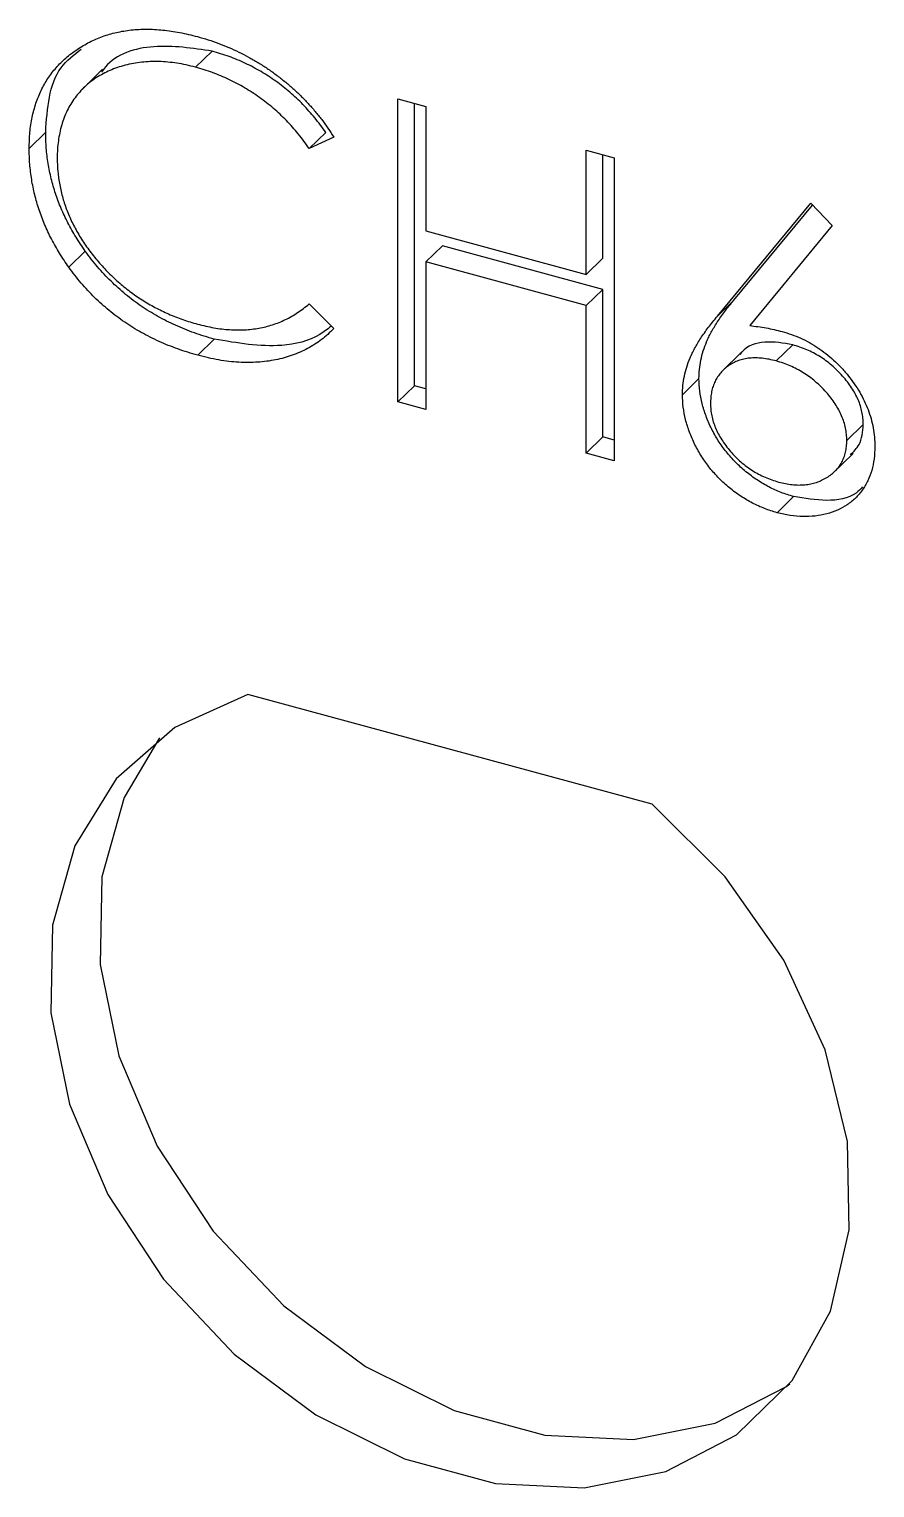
# Model space of a CAD drawing. Header units: millimetres. Extents: x 0 to 836, y 0 to 589.
# Drawn here: x 145.64 to 151.62, y 106.12 to 116.44 of the extents above; entities that cross this region are included whole.
import ezdxf

# ---------------------------------------------------------------- set-up
doc = ezdxf.new("R2010")
doc.units = ezdxf.units.MM

msp = doc.modelspace()

# ---------------------------------------------------------------- linework, layer by layer
at = {"color": 7, "linetype": 'Continuous', "lineweight": 25}
for p, q in [((146.92906, 116.28533), (146.81238, 116.17146)), ((146.15474, 116.15662), (146.00889, 116.01427)), ((148.24301, 115.94748), (148.44143, 115.89355)), ((148.24301, 113.80456), (148.24301, 115.94748)), ((148.35968, 113.91844), (148.35968, 115.91577)), ((148.44143, 115.89355), (148.44143, 115.01441)), ((145.75178, 115.71112), (145.63511, 115.59724)), ((147.73251, 115.70982), (147.61583, 115.59594)), ((147.78946, 115.67753), (147.61583, 115.59594)), ((149.5753, 115.58539), (149.77373, 115.53146)), ((149.5753, 114.70625), (149.5753, 115.58539)), ((149.69198, 114.82012), (149.69198, 115.55368)), ((149.77373, 115.53146), (149.77373, 113.38855)), ((150.50277, 114.41039), (151.16272, 115.20891)), ((150.61945, 114.52427), (151.17489, 115.19634)), ((151.16272, 115.20891), (151.31553, 115.05105)), ((151.31553, 115.05105), (150.73132, 114.34399)), ((148.44143, 115.01441), (149.5753, 114.70625)), ((146.03215, 114.87082), (145.91547, 114.75694)), ((148.55811, 114.9085), (148.44143, 114.79462)), ((149.69198, 114.60034), (148.55811, 114.9085)), ((148.44143, 114.79462), (148.44143, 113.75064)), ((149.5753, 114.48646), (148.44143, 114.79462)), ((149.69198, 114.82012), (149.5753, 114.70625)), ((149.69198, 114.60034), (149.5753, 114.48646)), ((149.69198, 113.55635), (149.69198, 114.60034)), ((150.61945, 114.52427), (150.50277, 114.41039)), ((147.61583, 114.49701), (147.78946, 114.32233)), ((149.5753, 113.44247), (149.5753, 114.48646)), ((146.94411, 114.24821), (146.82744, 114.13434)), ((151.03535, 114.20776), (150.91867, 114.09389)), ((150.67583, 114.15744), (150.52999, 114.0151)), ((148.35968, 113.91844), (148.24301, 113.80456)), ((148.44143, 113.89622), (148.35968, 113.91844)), ((150.3723, 113.969), (150.25562, 113.85512)), ((148.44143, 113.75064), (148.24301, 113.80456)), ((151.53451, 113.64541), (151.41784, 113.53153)), ((149.69198, 113.55635), (149.5753, 113.44247)), ((149.77373, 113.53413), (149.69198, 113.55635)), ((149.77373, 113.38855), (149.5753, 113.44247)), ((151.31768, 113.2977), (151.46352, 113.44005)), ((151.04199, 113.1345), (150.92532, 113.02062)), ((150.04175, 110.95849), (147.18128, 111.73591))]:
    msp.add_line(p, q, dxfattribs=at)
at = {"color": 7, "linetype": 'Continuous', "lineweight": 25, "flags": 128}
for points in [[(147.18128, 111.73591), (146.66614, 111.5026), (146.25102, 111.13923), (145.95726, 110.66448), (145.79996, 110.10276), (145.78721, 109.48295), (145.91966, 108.83691), (146.19051, 108.19786), (146.58583, 107.59866), (147.08529, 107.0701), (147.66322, 106.63938), (148.2899, 106.32862), (148.93312, 106.1538), (149.55981, 106.12392), (150.13774, 106.24052), (150.6372, 106.49758), (151.03252, 106.88191), (151.30336, 107.37374), (151.43582, 107.94778), (151.42306, 108.57452), (151.26576, 109.22174), (150.972, 109.85617), (150.55688, 110.44518), (150.04175, 110.95849)], [(146.55751, 111.42741), (146.30728, 111.00611), (146.14998, 110.44439), (146.13723, 109.82458), (146.26968, 109.17854), (146.54053, 108.53949), (146.93585, 107.94029), (147.43531, 107.41174), (148.01324, 106.98101), (148.63993, 106.67025), (149.28314, 106.49543), (149.90983, 106.46556), (150.48776, 106.58215), (150.98722, 106.83921), (151.01553, 106.85991)]]:
    msp.add_lwpolyline(points, dxfattribs=at)
at = {"color": 7, "linetype": 'Continuous', "lineweight": 25}
for points, knots in [([(145.63511, 115.59724), (145.63609, 115.63552), (145.63802, 115.71083), (145.65444, 115.81766), (145.68086, 115.91711), (145.71838, 116.00867), (145.76596, 116.09317), (145.82472, 116.16955), (145.894, 116.23859), (145.97325, 116.29911), (146.06016, 116.35052), (146.15322, 116.39123), (146.25227, 116.41924), (146.3562, 116.43691), (146.46579, 116.44242), (146.58082, 116.43586), (146.70106, 116.41856), (146.7831, 116.39821), (146.82478, 116.38787)], [0, 0, 0, 0, 0.06455785, 0.12701353, 0.18795481, 0.24801391, 0.30774768, 0.36823451, 0.42946984, 0.49274344, 0.55625777, 0.61821679, 0.67965548, 0.74124555, 0.80341526, 0.86681546, 0.93232831, 1, 1, 1, 1]), ([(146.82478, 116.38787), (146.85019, 116.38067), (146.90047, 116.36642), (146.97486, 116.34051), (147.04728, 116.31132), (147.11779, 116.27923), (147.18673, 116.24445), (147.25356, 116.20538), (147.31869, 116.16378), (147.38171, 116.11913), (147.4423, 116.07176), (147.50045, 116.02203), (147.55571, 115.9701), (147.60845, 115.91617), (147.6578, 115.85966), (147.70515, 115.80136), (147.74891, 115.7404), (147.77592, 115.69853), (147.78946, 115.67753)], [0, 0, 0, 0, 0.06854754, 0.13568295, 0.20121499, 0.26568223, 0.32926683, 0.39239543, 0.45506976, 0.51712685, 0.57879004, 0.63973986, 0.7001915, 0.75980624, 0.81962832, 0.87935479, 0.93951161, 1, 1, 1, 1]), ([(145.75178, 115.71112), (145.76341, 115.88144), (145.78019, 116.12703), (145.95129, 116.25882), (146.00373, 116.29922)], [0, 0, 0, 0, 0.69350483, 1, 1, 1, 1]), ([(146.92906, 116.28533), (146.79046, 116.30588), (146.51337, 116.34696), (146.23437, 116.26083), (146.15617, 116.14889), (146.14735, 116.13627)], [0, 0, 0, 0, 0.47030087, 0.94027759, 1, 1, 1, 1]), ([(147.73251, 115.70982), (147.72012, 115.72749), (147.69552, 115.7626), (147.65593, 115.81326), (147.61468, 115.86186), (147.57178, 115.90857), (147.52644, 115.95237), (147.47978, 115.99461), (147.43102, 116.03435), (147.36358, 116.0848), (147.27536, 116.1423), (147.1643, 116.20058), (147.04837, 116.24998), (146.96928, 116.27341), (146.92906, 116.28533)], [0, 0, 0, 0, 0.06316326, 0.12547494, 0.18712122, 0.24829435, 0.30929486, 0.36985007, 0.43097338, 0.49245599, 0.61614797, 0.7408437, 0.86818265, 1, 1, 1, 1]), ([(146.81238, 116.17146), (146.79022, 116.17723), (146.7461, 116.18873), (146.68062, 116.20003), (146.61637, 116.20836), (146.55337, 116.21194), (146.49173, 116.21156), (146.43102, 116.2076), (146.37214, 116.19828), (146.31426, 116.18602), (146.25881, 116.16949), (146.20634, 116.14927), (146.15705, 116.1257), (146.11089, 116.09866), (146.06783, 116.06834), (146.02816, 116.0342), (145.99204, 115.99635), (145.95874, 115.95562), (145.92891, 115.91197), (145.90394, 115.86483), (145.88182, 115.81567), (145.86433, 115.76339), (145.85048, 115.70866), (145.84092, 115.65114), (145.83429, 115.59133), (145.83379, 115.5497), (145.83353, 115.52872)], [0, 0, 0, 0, 0.04395491, 0.08750187, 0.13046263, 0.17275202, 0.21540307, 0.25764983, 0.30015275, 0.34312149, 0.38592516, 0.42768573, 0.46881795, 0.5094918, 0.54988303, 0.58998002, 0.63040523, 0.67086863, 0.71138394, 0.75162726, 0.79177558, 0.83245892, 0.87331905, 0.91454296, 0.95692356, 1, 1, 1, 1]), ([(147.61583, 115.59594), (147.60345, 115.61361), (147.57884, 115.64872), (147.53926, 115.69938), (147.49801, 115.74798), (147.4551, 115.79469), (147.40977, 115.83849), (147.36311, 115.88073), (147.31434, 115.92047), (147.2469, 115.97092), (147.15868, 116.02842), (147.04763, 116.08671), (146.9317, 116.1361), (146.85261, 116.15954), (146.81238, 116.17146)], [0, 0, 0, 0, 0.06316326, 0.12547494, 0.18712122, 0.24829435, 0.30929486, 0.36985007, 0.43097338, 0.49245599, 0.61614797, 0.7408437, 0.86818265, 1, 1, 1, 1]), ([(146.03215, 114.87082), (146.00976, 114.90356), (145.96526, 114.96865), (145.90833, 115.07002), (145.85959, 115.17294), (145.82018, 115.27758), (145.78938, 115.38393), (145.76804, 115.49181), (145.75417, 115.60165), (145.75259, 115.67423), (145.75178, 115.71112)], [0, 0, 0, 0, 0.12432851, 0.24715602, 0.36877975, 0.49073386, 0.61361377, 0.73895758, 0.86731058, 1, 1, 1, 1]), ([(145.91547, 114.75694), (145.89309, 114.78969), (145.84859, 114.85478), (145.79165, 114.95614), (145.74292, 115.05906), (145.70351, 115.16371), (145.67271, 115.27006), (145.65137, 115.37793), (145.6375, 115.48777), (145.63591, 115.56035), (145.63511, 115.59724)], [0, 0, 0, 0, 0.12432851, 0.24715602, 0.36877975, 0.49073386, 0.61361377, 0.73895758, 0.86731058, 1, 1, 1, 1]), ([(145.83353, 115.52872), (145.83433, 115.49683), (145.8359, 115.43422), (145.84982, 115.33935), (145.87099, 115.24633), (145.90271, 115.15482), (145.94183, 115.06466), (145.99126, 114.97638), (146.0485, 114.88954), (146.11437, 114.80561), (146.18665, 114.72565), (146.26419, 114.65147), (146.34681, 114.58474), (146.43359, 114.52431), (146.52521, 114.47109), (146.6215, 114.42498), (146.72224, 114.38459), (146.79108, 114.36464), (146.82611, 114.35448)], [0, 0, 0, 0, 0.06432322, 0.1262901, 0.18672647, 0.24614643, 0.30557564, 0.36542939, 0.42632631, 0.48883991, 0.55172497, 0.6139186, 0.67548377, 0.7373339, 0.80022904, 0.8645023, 0.93104074, 1, 1, 1, 1]), ([(146.94411, 114.24821), (146.92033, 114.25484), (146.87331, 114.26793), (146.80388, 114.29194), (146.7363, 114.31732), (146.67074, 114.34569), (146.60686, 114.37551), (146.54522, 114.40896), (146.48524, 114.44397), (146.42714, 114.48174), (146.37088, 114.52184), (146.31663, 114.56462), (146.26444, 114.60983), (146.21377, 114.65694), (146.16538, 114.70682), (146.11885, 114.75905), (146.07392, 114.8136), (146.04612, 114.85168), (146.03215, 114.87082)], [0, 0, 0, 0, 0.0696628, 0.13774956, 0.20391674, 0.26877986, 0.33241371, 0.39475354, 0.45618003, 0.51699565, 0.57739594, 0.63719834, 0.69699918, 0.75675619, 0.81655391, 0.876948, 0.93813179, 1, 1, 1, 1]), ([(146.82744, 114.13434), (146.80366, 114.14096), (146.75664, 114.15406), (146.68721, 114.17806), (146.61962, 114.20344), (146.55407, 114.23182), (146.49018, 114.26163), (146.42855, 114.29508), (146.36856, 114.33009), (146.31047, 114.36786), (146.2542, 114.40796), (146.19996, 114.45074), (146.14776, 114.49595), (146.09709, 114.54307), (146.04871, 114.59294), (146.00218, 114.64518), (145.95725, 114.69972), (145.92945, 114.7378), (145.91547, 114.75694)], [0, 0, 0, 0, 0.0696628, 0.13774956, 0.20391674, 0.26877986, 0.33241371, 0.39475354, 0.45618003, 0.51699565, 0.57739594, 0.63719834, 0.69699918, 0.75675619, 0.81655391, 0.876948, 0.93813179, 1, 1, 1, 1]), ([(150.3723, 113.969), (150.37304, 113.99086), (150.37457, 114.03551), (150.38521, 114.10086), (150.40231, 114.16605), (150.42145, 114.22008), (150.44169, 114.26311), (150.45852, 114.29766), (150.47948, 114.33223), (150.50183, 114.36894), (150.52757, 114.40614), (150.55557, 114.44488), (150.58659, 114.48422), (150.60833, 114.51072), (150.61945, 114.52427)], [0, 0, 0, 0, 0.09781819, 0.19972605, 0.30527636, 0.41581149, 0.47447223, 0.53727388, 0.60365742, 0.67429886, 0.74983449, 0.82859848, 0.91237778, 1, 1, 1, 1]), ([(146.82611, 114.35448), (146.86471, 114.34503), (146.94069, 114.32641), (147.0521, 114.31338), (147.15876, 114.31234), (147.26067, 114.32377), (147.35753, 114.3483), (147.44951, 114.38496), (147.53668, 114.4343), (147.58909, 114.47582), (147.61583, 114.49701)], [0, 0, 0, 0, 0.12851519, 0.25294864, 0.37475473, 0.49593975, 0.61718064, 0.74090947, 0.86781115, 1, 1, 1, 1]), ([(147.78946, 114.32233), (147.77549, 114.30865), (147.74761, 114.28137), (147.70246, 114.24449), (147.65491, 114.21118), (147.60459, 114.18192), (147.55208, 114.15569), (147.49644, 114.13389), (147.43841, 114.11581), (147.37817, 114.10119), (147.31579, 114.09064), (147.25136, 114.08461), (147.18513, 114.08232), (147.11712, 114.08412), (147.04718, 114.09011), (146.97556, 114.10087), (146.90211, 114.11486), (146.85255, 114.12779), (146.82744, 114.13434)], [0, 0, 0, 0, 0.061674239, 0.123053062, 0.183475001, 0.243726501, 0.304278917, 0.364862921, 0.425946204, 0.48739123, 0.549220384, 0.611143589, 0.67352853, 0.736961457, 0.800785283, 0.866012596, 0.932100748, 1, 1, 1, 1]), ([(147.77218, 114.33971), (147.74555, 114.31879), (147.64902, 114.24299), (147.37135, 114.17491), (147.10605, 114.22043), (146.94411, 114.24821)], [0, 0, 0, 0, 0.12928716, 0.46855639, 1, 1, 1, 1]), ([(150.25562, 113.85512), (150.25637, 113.87699), (150.25789, 113.92163), (150.26853, 113.98699), (150.28563, 114.05217), (150.30478, 114.1062), (150.32501, 114.14923), (150.34185, 114.18378), (150.36281, 114.21835), (150.38515, 114.25506), (150.4109, 114.29226), (150.43889, 114.331), (150.46991, 114.37034), (150.49166, 114.39684), (150.50277, 114.41039)], [0, 0, 0, 0, 0.09781819, 0.19972605, 0.30527636, 0.41581149, 0.47447223, 0.53727388, 0.60365742, 0.67429886, 0.74983449, 0.82859848, 0.91237778, 1, 1, 1, 1]), ([(150.73132, 114.34399), (150.77021, 114.33943), (150.84608, 114.33053), (150.92288, 114.31159), (150.96031, 114.30236)], [0, 0, 0, 0, 0.51265934, 1, 1, 1, 1]), ([(151.03535, 114.20776), (150.96919, 114.21951), (150.83705, 114.24297), (150.70618, 114.19925), (150.66886, 114.14641), (150.66458, 114.14036)], [0, 0, 0, 0, 0.47026877, 0.93929487, 1, 1, 1, 1]), ([(150.96031, 114.30236), (150.98278, 114.29567), (151.02701, 114.28249), (151.09196, 114.25597), (151.15437, 114.22504), (151.21398, 114.18846), (151.27101, 114.14694), (151.32578, 114.10087), (151.37727, 114.04891), (151.42613, 113.99322), (151.47049, 113.93419), (151.50977, 113.87368), (151.54277, 113.81206), (151.56953, 113.74934), (151.59032, 113.68554), (151.60548, 113.62064), (151.61443, 113.55476), (151.61565, 113.51128), (151.61627, 113.48919)], [0, 0, 0, 0, 0.065230804, 0.128404896, 0.190067072, 0.250943366, 0.311545833, 0.372862802, 0.435023674, 0.499071725, 0.563091075, 0.625510106, 0.686680036, 0.747282503, 0.808563495, 0.870742104, 0.934340952, 1, 1, 1, 1]), ([(151.53451, 113.64541), (151.53417, 113.66013), (151.53348, 113.68903), (151.52577, 113.73318), (151.51506, 113.7767), (151.4989, 113.82), (151.47791, 113.86276), (151.45233, 113.90509), (151.42275, 113.94712), (151.38857, 113.98798), (151.35137, 114.02695), (151.31181, 114.06319), (151.27043, 114.09594), (151.22726, 114.12561), (151.18181, 114.15092), (151.13482, 114.17388), (151.08568, 114.19267), (151.05234, 114.20267), (151.03535, 114.20776)], [0, 0, 0, 0, 0.06113791, 0.11999384, 0.17822532, 0.23625642, 0.29492938, 0.35471575, 0.41672966, 0.48066441, 0.54583177, 0.60975811, 0.67297123, 0.73601687, 0.7998394, 0.86477536, 0.93108762, 1, 1, 1, 1]), ([(150.91867, 114.09389), (150.90183, 114.09799), (150.86893, 114.106), (150.82066, 114.11371), (150.77498, 114.11595), (150.73128, 114.11487), (150.69037, 114.10817), (150.65197, 114.09696), (150.61592, 114.08128), (150.5826, 114.06137), (150.55239, 114.03787), (150.52638, 114.01098), (150.50394, 113.98168), (150.48569, 113.94951), (150.47148, 113.91453), (150.46121, 113.87694), (150.45549, 113.8363), (150.45454, 113.80795), (150.45405, 113.79347)], [0, 0, 0, 0, 0.07059929, 0.13790092, 0.2031962, 0.26678972, 0.32910639, 0.39065355, 0.45265306, 0.51574804, 0.57792634, 0.63893001, 0.69835072, 0.75729604, 0.81639377, 0.87626691, 0.93681711, 1, 1, 1, 1]), ([(151.41784, 113.53153), (151.41749, 113.54625), (151.41681, 113.57515), (151.40909, 113.6193), (151.39839, 113.66282), (151.38223, 113.70612), (151.36123, 113.74888), (151.33566, 113.79121), (151.30607, 113.83324), (151.2719, 113.8741), (151.23469, 113.91308), (151.19514, 113.94931), (151.15376, 113.98206), (151.11059, 114.01174), (151.06514, 114.03704), (151.01814, 114.06001), (150.969, 114.07879), (150.93566, 114.08879), (150.91867, 114.09389)], [0, 0, 0, 0, 0.06113791, 0.11999384, 0.17822532, 0.23625642, 0.29492938, 0.35471575, 0.41672966, 0.48066441, 0.54583177, 0.60975811, 0.67297123, 0.73601687, 0.7998394, 0.86477536, 0.93108762, 1, 1, 1, 1]), ([(151.04199, 113.1345), (151.01224, 113.14352), (150.9533, 113.16139), (150.86661, 113.20146), (150.78331, 113.25086), (150.70398, 113.30929), (150.6305, 113.37583), (150.56476, 113.44976), (150.50709, 113.52978), (150.45909, 113.61547), (150.42102, 113.70387), (150.39248, 113.79302), (150.3758, 113.88198), (150.37347, 113.93985), (150.3723, 113.969)], [0, 0, 0, 0, 0.08433472, 0.16705232, 0.24956608, 0.33274048, 0.41591489, 0.49782801, 0.58037259, 0.66460012, 0.74946669, 0.83251023, 0.91563928, 1, 1, 1, 1]), ([(150.92532, 113.02062), (150.89556, 113.02964), (150.83663, 113.04751), (150.74994, 113.08759), (150.66663, 113.13699), (150.58731, 113.19541), (150.51383, 113.26195), (150.44808, 113.33588), (150.39041, 113.41591), (150.34242, 113.50159), (150.30435, 113.58999), (150.2758, 113.67914), (150.25913, 113.76811), (150.2568, 113.82597), (150.25562, 113.85512)], [0, 0, 0, 0, 0.08433472, 0.16705232, 0.24956608, 0.33274048, 0.41591489, 0.49782801, 0.58037259, 0.66460012, 0.74946669, 0.83251023, 0.91563928, 1, 1, 1, 1]), ([(150.45405, 113.79347), (150.45445, 113.77888), (150.45522, 113.75028), (150.46227, 113.70652), (150.47303, 113.66333), (150.48904, 113.6205), (150.50813, 113.57802), (150.53334, 113.53643), (150.56127, 113.49454), (150.59466, 113.45424), (150.6305, 113.41545), (150.66878, 113.37965), (150.70868, 113.34708), (150.75074, 113.31862), (150.79435, 113.29279), (150.83988, 113.27058), (150.88737, 113.25212), (150.91954, 113.24245), (150.93595, 113.23752)], [0, 0, 0, 0, 0.0618417, 0.12126237, 0.18074595, 0.2392309, 0.29830756, 0.3581828, 0.42035923, 0.48479242, 0.54993848, 0.61371828, 0.67668071, 0.73915417, 0.8021997, 0.86674018, 0.93204965, 1, 1, 1, 1]), ([(151.4437, 113.43062), (151.46677, 113.45284), (151.52306, 113.50705), (151.53026, 113.59406), (151.53451, 113.64541)], [0, 0, 0, 0, 0.4099485, 1, 1, 1, 1]), ([(151.61627, 113.48919), (151.61537, 113.45945), (151.6136, 113.40092), (151.59597, 113.31976), (151.56858, 113.24533), (151.52943, 113.17946), (151.4808, 113.12166), (151.42149, 113.07484), (151.35362, 113.03716), (151.27687, 113.01109), (151.19427, 112.99521), (151.10751, 112.99126), (151.0174, 112.99879), (150.95625, 113.01329), (150.92532, 113.02062)], [0, 0, 0, 0, 0.08594794, 0.16912521, 0.25039911, 0.33228974, 0.41336429, 0.49417228, 0.57602174, 0.66075697, 0.74578313, 0.83004359, 0.91402755, 1, 1, 1, 1]), ([(150.93595, 113.23752), (150.95235, 113.23353), (150.98452, 113.22571), (151.03201, 113.21837), (151.07754, 113.21583), (151.12116, 113.21794), (151.16319, 113.22357), (151.20306, 113.23431), (151.24098, 113.24969), (151.27684, 113.26879), (151.31009, 113.29121), (151.33869, 113.31725), (151.36313, 113.34593), (151.38299, 113.37739), (151.39882, 113.41174), (151.40963, 113.44904), (151.41667, 113.48898), (151.41744, 113.51716), (151.41784, 113.53153)], [0, 0, 0, 0, 0.067962371, 0.133283403, 0.197835298, 0.260891987, 0.323376504, 0.386350075, 0.449637731, 0.514795327, 0.579239913, 0.641814178, 0.701358565, 0.760726766, 0.819222068, 0.878716169, 0.938147354, 1, 1, 1, 1]), ([(151.53, 113.20351), (151.51529, 113.18801), (151.4538, 113.12323), (151.27587, 113.09553), (151.11995, 113.12151), (151.04199, 113.1345)], [0, 0, 0, 0, 0.13581634, 0.56790446, 1, 1, 1, 1])]:
    msp.add_open_spline(points, degree=3, knots=knots, dxfattribs=at)

doc.saveas('drawing.dxf')
